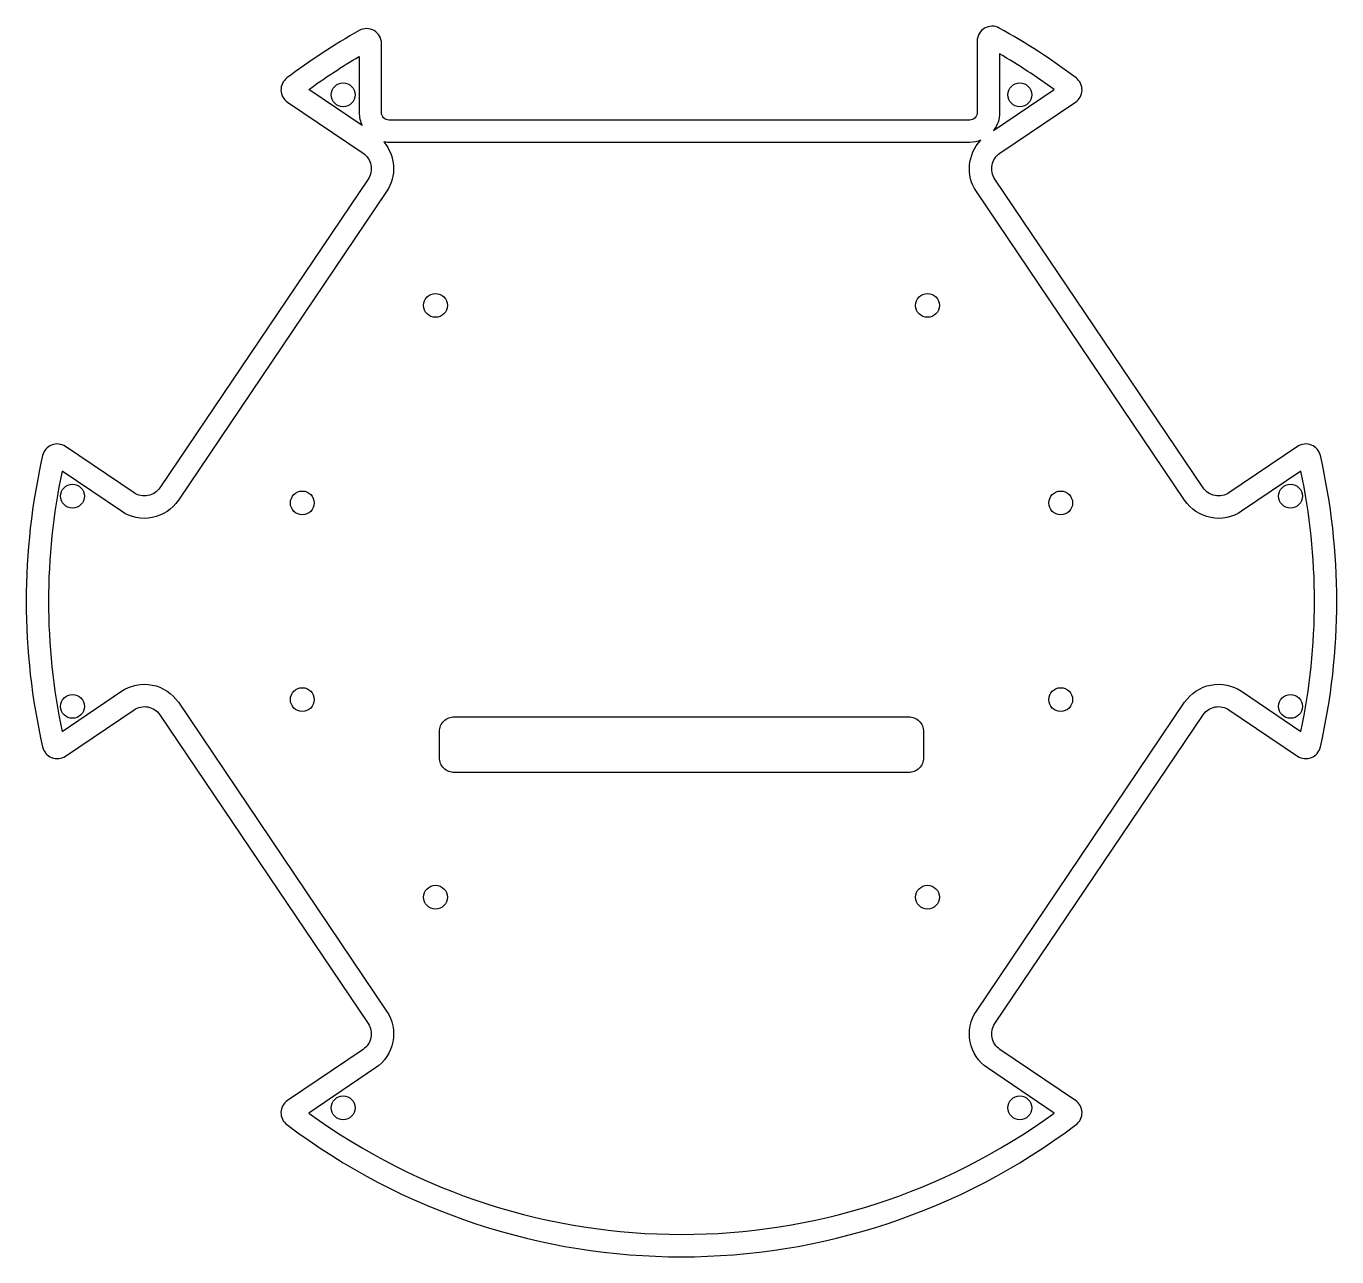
# Model space of a CAD drawing. Header units: millimetres. Extents: x -88 to 88, y -88 to 77.
import ezdxf

# ---------------------------------------------------------------- set-up
doc = ezdxf.new("R2010")
doc.units = ezdxf.units.MM
doc.layers.get('0').update_dxf_attribs({"linetype": 'CONTINUOUS'})

msp = doc.modelspace()

# ---------------------------------------------------------------- linework, layer by layer
for points in [[(-40.29, 74.89, 0.574169), (-43.27, 76.63, 0.033051), (-52.99, 70.26, 0.514899), (-52.9, 67), (-42.76, 60.16, -0.414214), (-42.09, 56.69), (-70.05, 15.24, -0.414214), (-73.52, 14.57), (-82.73, 20.78, 0.526986), (-85.8, 19.56, 0.112571), (-85.8, -19.56, 0.526986), (-82.73, -20.78), (-73.52, -14.57, -0.414214), (-70.05, -15.24), (-42.09, -56.69, -0.414214), (-42.76, -60.16), (-52.9, -67, 0.514899), (-52.99, -70.26, 0.334833), (52.99, -70.26, 0.514899), (52.9, -67), (42.76, -60.16, -0.414214), (42.09, -56.69), (70.05, -15.24, -0.414214), (73.52, -14.57), (82.73, -20.78, 0.526986), (85.8, -19.56, 0.112571), (85.8, 19.56, 0.526986), (82.73, 20.78), (73.52, 14.57, -0.414214), (70.05, 15.24), (42.09, 56.69, -0.414214), (42.76, 60.16), (52.9, 67, 0.514899), (52.99, 70.26, 0.034961), (42.68, 76.96, 0.571636), (39.71, 75.21), (39.71, 65.61, -0.414214), (38.71, 64.61), (-39.29, 64.61, -0.414214), (-40.29, 65.61)], [(-43.29, 65.61, 0.113468), (-42.88, 63.86), (-50.05, 68.7, -0.023842), (-43.29, 73.15)], [(41.91, 63.21), (50.05, 68.7, 0.025796), (42.71, 73.49), (42.71, 65.61, -0.162569)], [(50.05, -68.7), (41.09, -62.65, -0.414214), (39.6, -55.02), (67.56, -13.56, -0.414214), (75.2, -12.08), (83.19, -17.47, 0.103857), (83.19, 17.47), (75.2, 12.08, -0.414214), (67.56, 13.56), (39.6, 55.02, -0.352662), (40.19, 61.89, -0.094554), (38.71, 61.61), (-39.29, 61.61, -0.044132), (-39.99, 61.67, -0.337632), (-39.6, 55.02), (-67.56, 13.56, -0.414214), (-75.2, 12.08), (-83.19, 17.47, 0.103857), (-83.19, -17.47), (-75.2, -12.08, -0.414214), (-67.56, -13.56), (-39.6, -55.02, -0.414214), (-41.09, -62.65), (-50.05, -68.7, 0.325664)], [(-32.5, -21), (-32.5, -17.5, -0.414214), (-30.5, -15.5), (30.5, -15.5, -0.414214), (32.5, -17.5), (32.5, -21, -0.414214), (30.5, -23), (-30.5, -23, -0.414214)]]:
    msp.add_lwpolyline(points, format="xyb", close=True)
for centre in [(-45.44, 68), (45.44, 68), (-33.03, 39.73), (33.03, 39.73), (-81.79, 14.11), (-50.92, 13.2), (50.92, 13.2), (81.79, 14.11), (-50.92, -13.2), (50.92, -13.2), (-81.79, -14.11), (81.79, -14.11), (-33.03, -39.73), (33.03, -39.73), (-45.44, -68), (45.44, -68)]:
    msp.add_circle(centre, 1.6)

doc.saveas('drawing.dxf')
